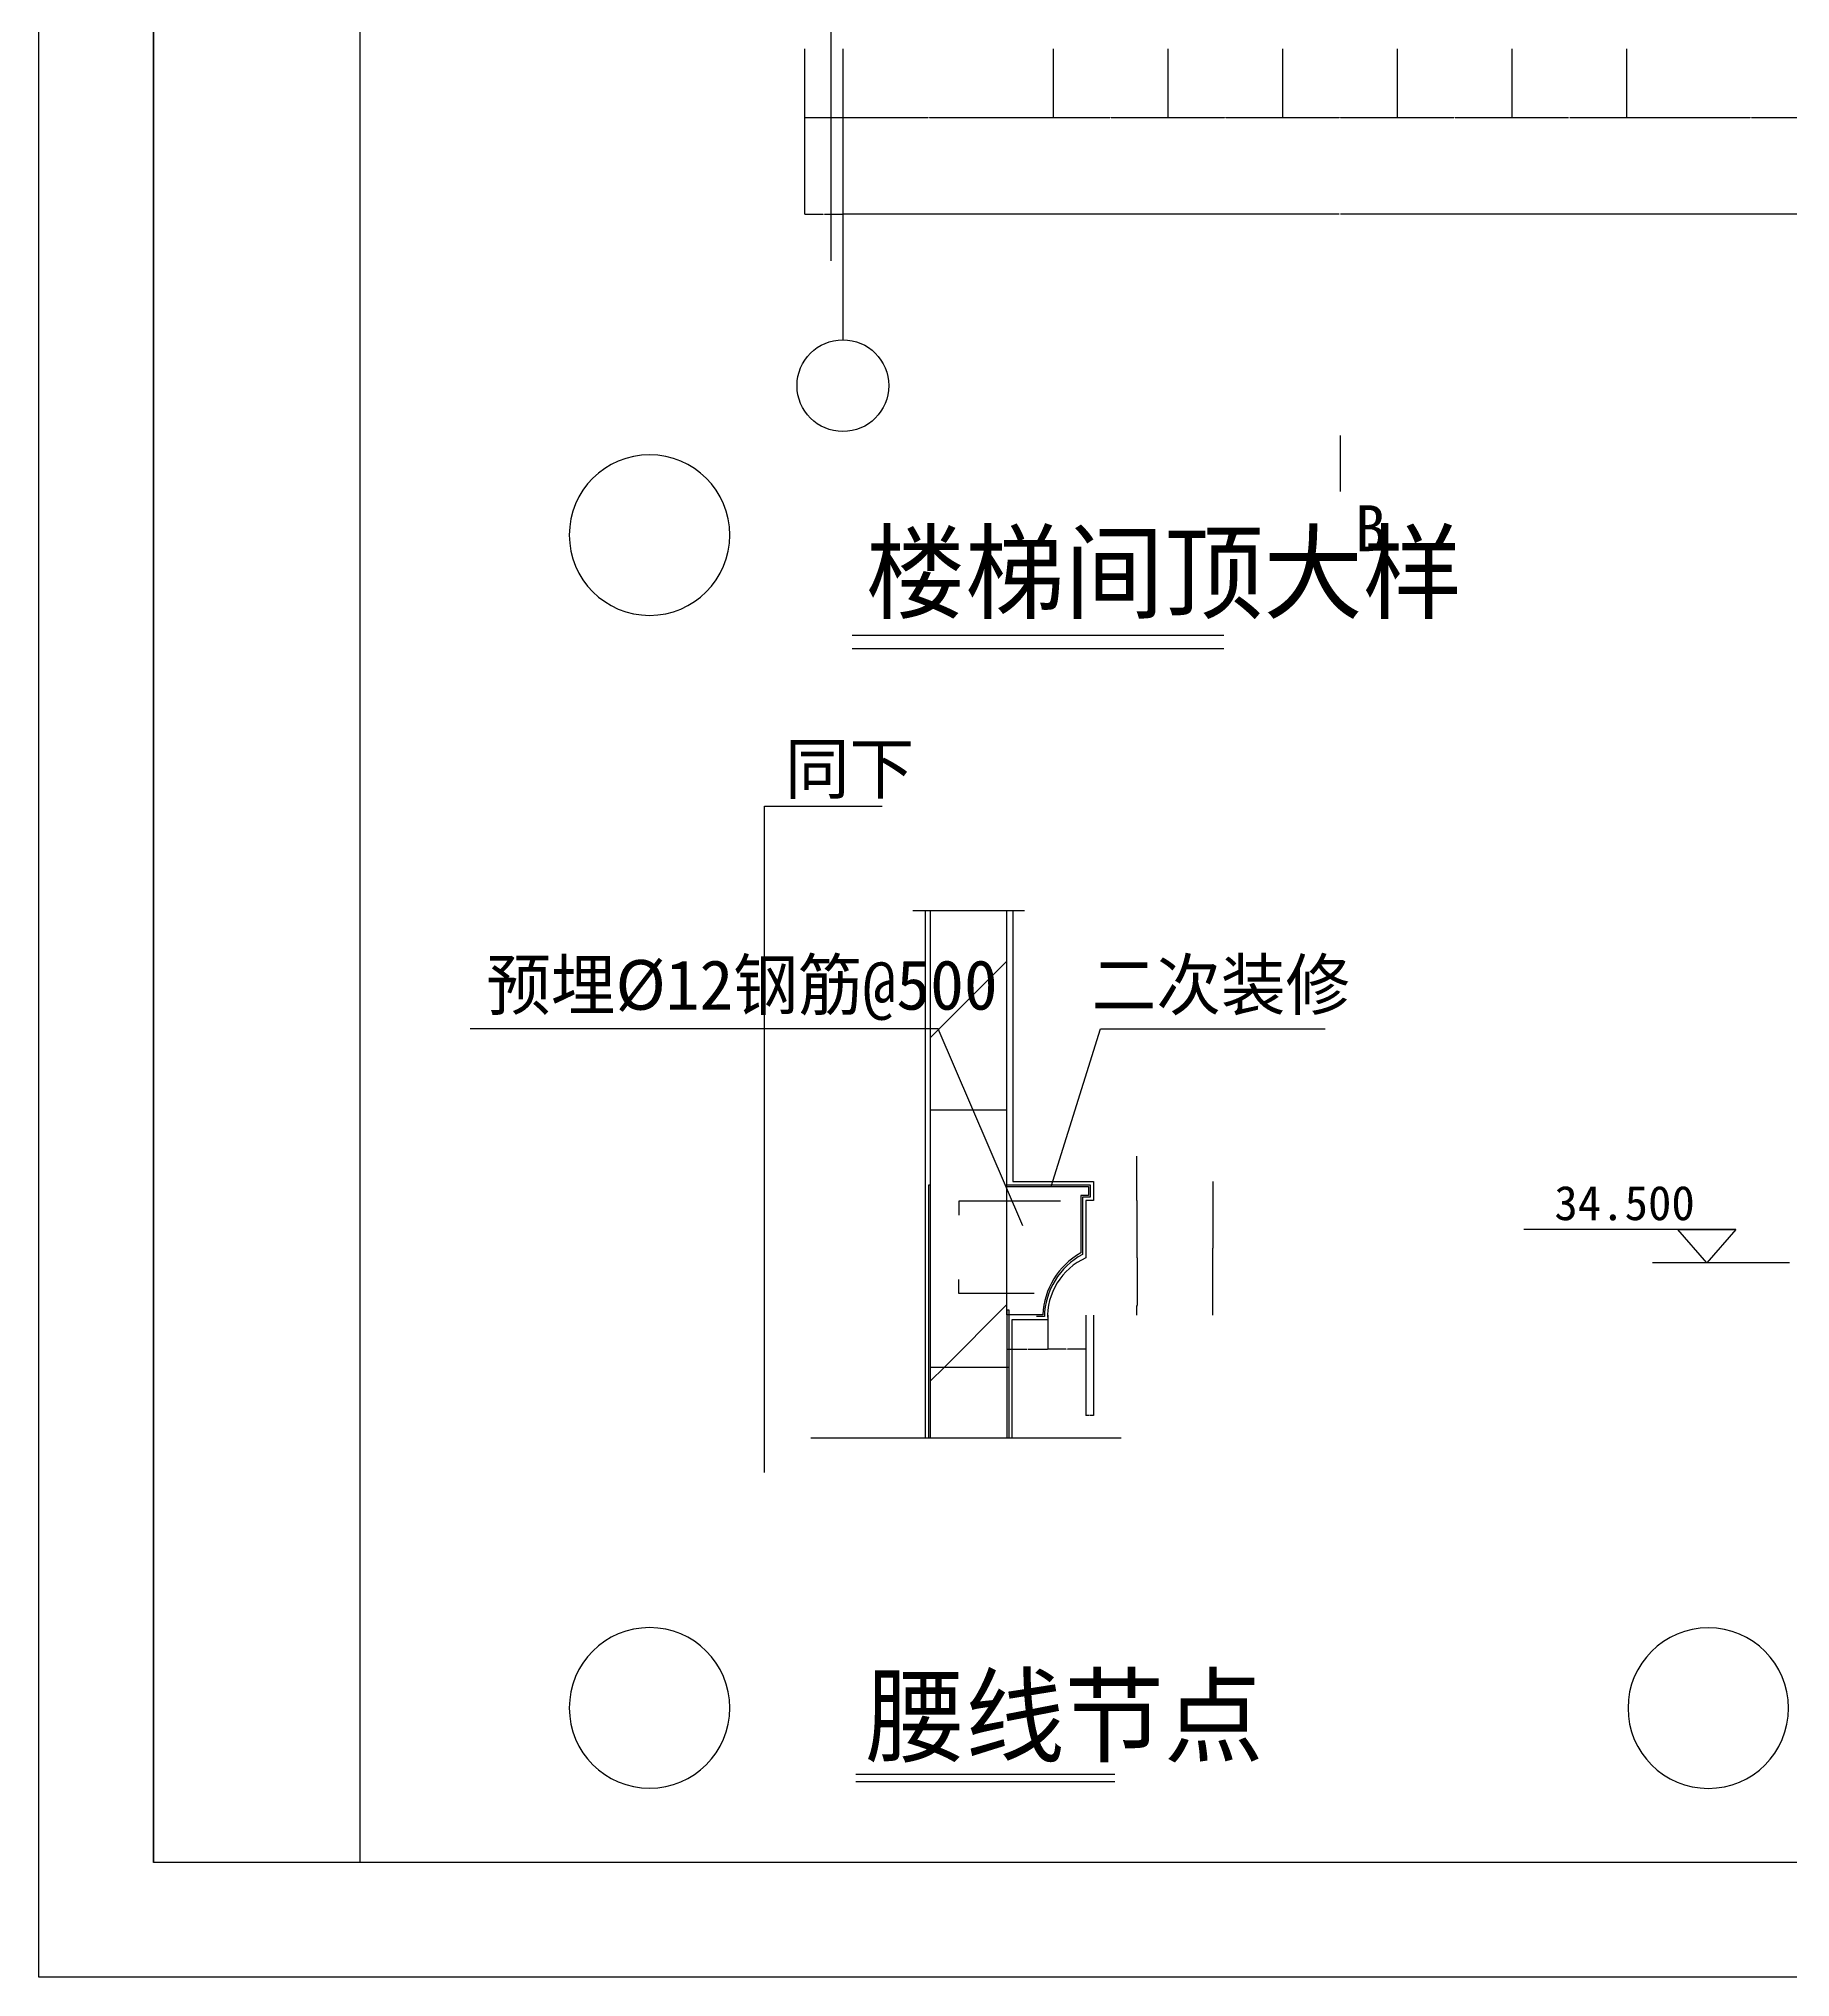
# Model space of a CAD drawing. Header units: metres. Extents: x -2 to 48064, y 0 to 84902.
# Drawn here: x 31792 to 36374, y 63098 to 68168 of the extents above; entities that cross this region are included whole.
import ezdxf

# ---------------------------------------------------------------- set-up
doc = ezdxf.new("R2010")
doc.units = ezdxf.units.M
for name, color, linetype in [('DIM', 3, 'Continuous'), ('MC', 6, 'Continuous'), ('TK', 143, 'Continuous'), ('WALL', 2, 'Continuous'), ('ZX', 1, 'Continuous')]:
    doc.layers.add(name, color=color, linetype=linetype)
doc.dimstyles.get("Standard").update_dxf_attribs({"dimtxt": 2.5, "dimasz": 2.5, "dimexe": 1.25, "dimexo": 0.625, "dimtad": 1, "dimcen": 2.5, "dimazin": 3, "dimtfac": 1, "dimtmove": 0, "dimatfit": 3})

# ---------------------------------------------------------------- blocks, each defined once
blk = doc.blocks.new('_INDEX1')
blk.add_lwpolyline([(-0.5, 0, 1), (0.5, 0, 1)], format="xyb", close=True)
blk = doc.blocks.new('BG')
at = {"layer": 'DIM'}
blk.add_line((-252, 292.48), (1596, 292.48), dxfattribs=at)
blk.add_lwpolyline([(252, 292.48), (-252, 292.48), (0, 0)], close=True, dxfattribs=at)
blk = doc.blocks.new('*D58')
for p, q in [((35945.71, 68141.93), (35945.71, 67962.1)), ((36595.71, 68141.93), (36595.71, 67962.1)), ((36269.21, 67962.1), (35945.46, 67962.1)), ((36595.96, 67962.1), (36272.21, 67962.1))]:
    blk.add_line(p, q)
at = {"layer": 'Defpoints'}
for p in [(35945.71, 68141.93), (36595.71, 68141.93), (36595.71, 67962.1)]:
    blk.add_point(p, dxfattribs=at)
at = {"layer": 'DIM', "insert": (36270.71, 67962.1), "char_height": 1, "attachment_point": 5}
blk.add_mtext('650', dxfattribs=at)
blk = doc.blocks.new('*D59')
for p, q in [((35645.71, 68141.93), (35645.71, 67962.1)), ((35945.71, 68141.93), (35945.71, 67962.1)), ((35794.21, 67962.1), (35645.46, 67962.1)), ((35945.96, 67962.1), (35797.21, 67962.1))]:
    blk.add_line(p, q)
at = {"layer": 'Defpoints'}
for p in [(35645.71, 68141.93), (35945.71, 68141.93), (35945.71, 67962.1)]:
    blk.add_point(p, dxfattribs=at)
at = {"layer": 'DIM', "insert": (35795.71, 67962.1), "char_height": 1, "attachment_point": 5}
blk.add_mtext('300', dxfattribs=at)
blk = doc.blocks.new('*D60')
for p, q in [((35345.71, 68141.93), (35345.71, 67962.1)), ((35645.71, 68141.93), (35645.71, 67962.1)), ((35494.21, 67962.1), (35345.46, 67962.1)), ((35645.96, 67962.1), (35497.21, 67962.1))]:
    blk.add_line(p, q)
at = {"layer": 'Defpoints'}
for p in [(35345.71, 68141.93), (35645.71, 68141.93), (35645.71, 67962.1)]:
    blk.add_point(p, dxfattribs=at)
at = {"layer": 'DIM', "insert": (35495.71, 67962.1), "char_height": 1, "attachment_point": 5}
blk.add_mtext('300', dxfattribs=at)
blk = doc.blocks.new('*D61')
for p, q in [((35045.71, 68141.93), (35045.71, 67962.1)), ((35345.71, 68141.93), (35345.71, 67962.1)), ((35194.21, 67962.1), (35045.46, 67962.1)), ((35345.96, 67962.1), (35197.21, 67962.1))]:
    blk.add_line(p, q)
at = {"layer": 'Defpoints'}
for p in [(35045.71, 68141.93), (35345.71, 68141.93), (35345.71, 67962.1)]:
    blk.add_point(p, dxfattribs=at)
at = {"layer": 'DIM', "insert": (35195.71, 67962.1), "char_height": 1, "attachment_point": 5}
blk.add_mtext('300', dxfattribs=at)
blk = doc.blocks.new('*D62')
for p, q in [((34745.71, 68141.93), (34745.71, 67962.1)), ((35045.71, 68141.93), (35045.71, 67962.1)), ((34894.21, 67962.1), (34745.46, 67962.1)), ((35045.96, 67962.1), (34897.21, 67962.1))]:
    blk.add_line(p, q)
at = {"layer": 'Defpoints'}
for p in [(34745.71, 68141.93), (35045.71, 68141.93), (35045.71, 67962.1)]:
    blk.add_point(p, dxfattribs=at)
at = {"layer": 'DIM', "insert": (34895.71, 67962.1), "char_height": 1, "attachment_point": 5}
blk.add_mtext('300', dxfattribs=at)
blk = doc.blocks.new('*D63')
for p, q in [((34445.71, 68141.93), (34445.71, 67962.1)), ((34745.71, 68141.93), (34745.71, 67962.1)), ((34594.21, 67962.1), (34445.46, 67962.1)), ((34745.96, 67962.1), (34597.21, 67962.1))]:
    blk.add_line(p, q)
at = {"layer": 'Defpoints'}
for p in [(34445.71, 68141.93), (34745.71, 68141.93), (34745.71, 67962.1)]:
    blk.add_point(p, dxfattribs=at)
at = {"layer": 'DIM', "insert": (34595.71, 67962.1), "char_height": 1, "attachment_point": 5}
blk.add_mtext('300', dxfattribs=at)
blk = doc.blocks.new('*D64')
for p, q in [((33795.71, 68141.93), (33795.71, 67962.1)), ((34445.71, 68141.93), (34445.71, 67962.1)), ((34119.21, 67962.1), (33795.46, 67962.1)), ((34445.96, 67962.1), (34122.21, 67962.1))]:
    blk.add_line(p, q)
at = {"layer": 'Defpoints'}
for p in [(33795.71, 68141.93), (34445.71, 68141.93), (34445.71, 67962.1)]:
    blk.add_point(p, dxfattribs=at)
at = {"layer": 'DIM', "insert": (34120.71, 67962.1), "char_height": 1, "attachment_point": 5}
blk.add_mtext('650', dxfattribs=at)
blk = doc.blocks.new('*D65')
for p, q in [((33795.71, 68141.93), (33795.71, 67709.58)), ((33895.71, 68141.93), (33895.71, 67709.58)), ((33795.96, 67709.58), (33844.21, 67709.58)), ((33847.21, 67709.58), (33895.46, 67709.58))]:
    blk.add_line(p, q)
at = {"layer": 'Defpoints'}
for p in [(33795.71, 68141.93), (33895.71, 68141.93), (33795.71, 67709.58)]:
    blk.add_point(p, dxfattribs=at)
at = {"layer": 'DIM', "insert": (33845.71, 67709.58), "char_height": 1, "attachment_point": 5}
blk.add_mtext('100', dxfattribs=at)
blk = doc.blocks.new('*D66')
for p, q in [((33895.71, 68141.93), (33895.71, 67709.58)), ((36495.71, 68141.93), (36495.71, 67709.58)), ((35193.71, 67709.58), (33895.46, 67709.58)), ((36495.96, 67709.58), (35197.71, 67709.58))]:
    blk.add_line(p, q)
at = {"layer": 'Defpoints'}
for p in [(33895.71, 68141.93), (36495.71, 68141.93), (36495.71, 67709.58)]:
    blk.add_point(p, dxfattribs=at)
at = {"layer": 'DIM', "insert": (35195.71, 67709.58), "char_height": 1, "attachment_point": 5}
blk.add_mtext('2600', dxfattribs=at)
blk = doc.blocks.new('*D189')
for p, q in [((34431.39, 64829.73), (34431.39, 64740.94)), ((34531.39, 64829.73), (34531.39, 64740.94)), ((34479.89, 64740.94), (34431.14, 64740.94)), ((34531.64, 64740.94), (34482.89, 64740.94))]:
    blk.add_line(p, q)
at = {"layer": 'Defpoints'}
for p in [(34431.39, 64829.73), (34531.39, 64829.73), (34531.39, 64740.94)]:
    blk.add_point(p, dxfattribs=at)
at = {"layer": 'DIM', "insert": (34481.39, 64740.94), "char_height": 1, "attachment_point": 5}
blk.add_mtext('100', dxfattribs=at)
blk = doc.blocks.new('*D190')
for p, q in [((34531.39, 64829.73), (34531.39, 64567.35)), ((34551.39, 64829.73), (34551.39, 64567.35)), ((34540.39, 64567.35), (34531.14, 64567.35)), ((34551.64, 64567.35), (34542.39, 64567.35))]:
    blk.add_line(p, q)
at = {"layer": 'Defpoints'}
for p in [(34531.39, 64829.73), (34551.39, 64829.73), (34551.39, 64567.35)]:
    blk.add_point(p, dxfattribs=at)
at = {"layer": 'DIM', "insert": (34541.39, 64567.35), "char_height": 1, "attachment_point": 5}
blk.add_mtext('20', dxfattribs=at)
blk = doc.blocks.new('*D191')
for p, q in [((34664.95, 65129.65), (34664.95, 65054.65)), ((34664.7, 65054.65), (34664.45, 65054.65)), ((34664.95, 65054.65), (34665.3, 65054.65)), ((34665.3, 64979.65), (34665.3, 65054.65)), ((34665.55, 65054.65), (34665.8, 65054.65))]:
    blk.add_line(p, q)
at = {"layer": 'Defpoints'}
for p in [(34664.95, 65129.65), (34664.95, 65054.65), (34665.3, 64979.65)]:
    blk.add_point(p, dxfattribs=at)
at = {"layer": 'DIM', "insert": (34665.125, 65055.775), "char_height": 1, "attachment_point": 5}
blk.add_mtext('0,35', dxfattribs=at)
blk = doc.blocks.new('*D192')
for p, q in [((34664.7, 65245.3), (34664.45, 65245.3)), ((34664.95, 65179.65), (34664.95, 65245.3)), ((34664.95, 65129.65), (34664.95, 65245.3)), ((34664.95, 65245.3), (34664.95, 65245.3)), ((34665.2, 65245.3), (34665.45, 65245.3))]:
    blk.add_line(p, q)
at = {"layer": 'Defpoints'}
for p in [(34664.95, 65245.3), (34664.95, 65179.65), (34664.95, 65129.65)]:
    blk.add_point(p, dxfattribs=at)
at = {"layer": 'DIM', "insert": (34664.95, 65246.425), "char_height": 1, "attachment_point": 5}
blk.add_mtext('0', dxfattribs=at)
blk = doc.blocks.new('*D193')
for p, q in [((34665.3, 64979.65), (34665.3, 64854.65)), ((34664.7, 64854.65), (34664.45, 64854.65)), ((34664.95, 64829.65), (34664.95, 64854.65)), ((34665.3, 64854.65), (34664.95, 64854.65)), ((34665.55, 64854.65), (34665.8, 64854.65))]:
    blk.add_line(p, q)
at = {"layer": 'Defpoints'}
for p in [(34665.3, 64979.65), (34665.3, 64854.65), (34664.95, 64829.65)]:
    blk.add_point(p, dxfattribs=at)
at = {"layer": 'DIM', "insert": (34665.125, 64853.525), "char_height": 1, "attachment_point": 5}
blk.add_mtext('0,35', dxfattribs=at)
blk = doc.blocks.new('*D194')
for p, q in [((34863.39, 65179.65), (34863.39, 65004.65)), ((34863.14, 65004.65), (34862.89, 65004.65)), ((34863.39, 64829.65), (34863.39, 65004.65)), ((34863.39, 65004.65), (34863.39, 65004.65)), ((34863.64, 65004.65), (34863.89, 65004.65))]:
    blk.add_line(p, q)
at = {"layer": 'Defpoints'}
for p in [(34863.39, 65179.65), (34863.39, 65004.65), (34863.39, 64829.65)]:
    blk.add_point(p, dxfattribs=at)
at = {"layer": 'DIM', "insert": (34863.39, 65005.775), "char_height": 1, "attachment_point": 5}
blk.add_mtext('0', dxfattribs=at)
blk = doc.blocks.new('*D195')
for p, q in [((34324.89, 64830.67), (34324.89, 64740.94)), ((34431.39, 64829.73), (34431.39, 64740.94)), ((34325.14, 64740.94), (34376.64, 64740.94)), ((34379.64, 64740.94), (34431.14, 64740.94))]:
    blk.add_line(p, q)
at = {"layer": 'Defpoints'}
for p in [(34324.89, 64830.67), (34431.39, 64829.73), (34324.89, 64740.94)]:
    blk.add_point(p, dxfattribs=at)
at = {"layer": 'DIM', "insert": (34378.14, 64740.94), "char_height": 1, "attachment_point": 5}
blk.add_mtext('100', dxfattribs=at)

msp = doc.modelspace()

# ---------------------------------------------------------------- hatches: boundary and pattern name
at = {"layer": 'WALL'}
h = msp.add_hatch(dxfattribs=at)
h.set_pattern_fill('ANSI31', scale=200)
h.paths.add_polyline_path([(34236.67, 65366.15), (34324.89, 65366.15), (34324.89, 65887.96), (34124.89, 65887.96), (34124.89, 65579.03), (34145.21, 65579.03)])
h.paths.add_polyline_path([(34145.21, 65579.03), (34124.89, 65579.03), (34124.89, 65366.15), (34236.67, 65366.15)])
h.paths.add_polyline_path([(34124.89, 64693.15), (34124.89, 64508.53), (34324.89, 64508.53), (34324.89, 64693.15)])
h = msp.add_hatch(dxfattribs=at)
h.set_pattern_fill('AN33C', scale=200)
h.set_pattern_definition([(45, (0, 0), (-449.013, 449.013), [])])
h.paths.add_polyline_path([(34324.89, 65160.82), (34236.67, 65366.15), (34124.89, 65366.15), (34124.89, 65166.15), (34124.89, 64693.15), (34324.89, 64693.15), (34324.89, 64843.58), (34324.89, 64893.15)])
h.paths.add_polyline_path([(34324.89, 65366.15), (34236.67, 65366.15), (34324.89, 65160.82)])

# ---------------------------------------------------------------- linework, layer by layer
msp.add_lwpolyline([(35949.45, 63801.85, 1), (36369.45, 63801.85, 1)], format="xyb", close=True)
at = {"layer": 'DIM'}
for p, q in [((33895.71, 68141.93), (33895.71, 67381.09)), ((36371.86, 64966.38), (36013.15, 64966.38))]:
    msp.add_line(p, q, dxfattribs=at)
msp.add_lwpolyline([(35196.63, 67130.63), (35196.63, 66984.66)], dxfattribs=at)
msp.add_circle((33895.71, 67261.09), 120, dxfattribs=at)
at = {"layer": 'MC'}
for p, q in [((33690.45, 64418.33), (33690.45, 66161)), ((33690.45, 66161), (33998.44, 66161))]:
    msp.add_line(p, q, dxfattribs=at)
at = {"layer": 'TK'}
for p, q in [((32092.31, 74947.9), (32092.31, 63397.9)), ((32632.31, 74947.9), (32632.31, 63397.9)), ((34145.21, 65579.03), (32920.72, 65579.03)), ((34366.68, 65063.56), (34145.21, 65579.03)), ((34440.91, 65166.15), (34569.7, 65579.03)), ((34569.7, 65579.03), (35157.45, 65579.03))]:
    msp.add_line(p, q, dxfattribs=at)
for points in [[(31792.31, 75697.9), (40702.31, 75697.9), (40702.31, 63097.9), (31792.31, 63097.9)], [(32092.31, 74947.9), (40402.31, 74947.9), (40402.31, 63397.9), (32092.31, 63397.9)]]:
    msp.add_lwpolyline(points, close=True, dxfattribs=at)
for points in [[(40402.31, 74947.9), (40402.31, 63397.9), (32092.31, 63397.9), (32092.31, 74947.9), (40402.31, 74947.9)], [(32632.31, 74947.9), (32632.31, 63397.9)], [(34464.72, 65127.9), (34198.58, 65127.9), (34198.58, 65090.97)], [(34395.74, 64886.44), (34198.58, 64886.44), (34198.58, 64923.38)]]:
    msp.add_lwpolyline(points, dxfattribs=at)
at = {"layer": 'WALL'}
for p, q in [((33920.07, 66573.44), (34892.1, 66573.44)), ((34078.52, 65887.96), (34370.86, 65887.96)), ((34411.39, 64817.17), (34337.69, 64817.17)), ((34337.69, 64817.17), (34337.69, 64508.53)), ((33811.74, 64508.53), (34623.88, 64508.53)), ((33929.41, 63609.52), (34606.66, 63609.52))]:
    msp.add_line(p, q, dxfattribs=at)
for points in [[(33920.07, 66608.19), (34892.1, 66608.19)], [(34111.39, 64508.53), (34111.39, 65887.96)], [(34124.89, 65166.15), (34124.89, 65887.96)], [(34324.89, 64830.67), (34324.89, 65887.96)], [(34324.89, 65366.15), (34124.89, 65366.15)], [(34120.39, 64508.53), (34120.39, 65170.65), (34124.89, 65170.65)], [(34124.89, 64508.53), (34124.89, 65166.15)], [(34124.89, 64508.53), (34124.89, 65166.15)], [(34418.7, 64830.67), (34324.89, 64830.67), (34324.89, 64843.58), (34329.39, 64843.58)], [(34324.89, 64843.58), (34324.89, 64508.53)], [(34324.89, 64843.58), (34324.89, 64508.53)], [(34329.39, 64843.58), (34329.39, 64508.53)], [(34329.39, 64693.15), (34124.89, 64693.15)], [(33929.41, 63629), (34606.66, 63629)]]:
    msp.add_lwpolyline(points, dxfattribs=at)
for points in [[(34339.89, 65887.96), (34339.89, 65179.65), (34551.39, 65179.65), (34551.39, 65129.65), (34531.39, 65129.65), (34531.39, 64979.65, 0.31), (34431.39, 64817.17), (34411.39, 64817.17)], [(34324.89, 65170.65), (34542.39, 65170.65), (34542.39, 65138.65), (34522.39, 65138.65), (34522.39, 64988.28, 0.27), (34422.76, 64826.17), (34402.39, 64826.17)], [(34324.89, 65166.15), (34537.89, 65166.15), (34537.89, 65143.15), (34517.89, 65143.15), (34517.89, 64992.35, 0.26), (34418.7, 64830.67), (34397.89, 64830.67)], [(34324.89, 65166.15), (34537.89, 65166.15), (34537.89, 65143.15), (34517.89, 65143.15), (34517.89, 64992.35, 0.26), (34418.7, 64830.67), (34397.89, 64830.67)]]:
    msp.add_lwpolyline(points, format="xyb", dxfattribs=at)
at = {"layer": 'ZX'}
msp.add_line((33863.76, 68902.11), (33863.76, 67587.36), dxfattribs=at)

# ---------------------------------------------------------------- block references
at = {"xscale": 420, "yscale": 420, "zscale": 420}
for p in [(33390.02, 66870.3), (33390.02, 63802.41)]:
    msp.add_blockref('_INDEX1', p, dxfattribs=at)
at = {"layer": 'DIM', "xscale": -0.3, "yscale": 0.3, "zscale": 0.3}
msp.add_blockref('BG', (36155.58, 64966.38), dxfattribs=at)

# ---------------------------------------------------------------- texts
at = {"layer": 'DIM'}
for s, height, p in [('B', 120, (35235.07, 66828.13)), ('楼梯间顶大样', 200, (33955.78, 66672.36)), ('同下', 130, (33743.93, 66194.77)), ('预埋%%c12钢筋@500', 130, (32962.91, 65628.82)), ('二次装修', 130, (34546.58, 65628.82)), ('34.500', 90, (35756.81, 65078.21)), ('腰线节点', 200, (33955.78, 63681.32))]:
    msp.add_text(s, height=height, dxfattribs=at).set_placement(p)

# ---------------------------------------------------------------- dimensions: what is measured, and where the dimension line sits
for base, p1, p2, picture, middle in [((34445.71, 67962.1), (34445.71, 68141.93), (33795.71, 68141.93), '*D64', (34120.71, 67962.1)), ((33795.71, 67709.58), (33795.71, 68141.93), (33895.71, 68141.93), '*D65', (33845.71, 67709.58)), ((36495.71, 67709.58), (36495.71, 68141.93), (33895.71, 68141.93), '*D66', (35195.71, 67709.58)), ((34745.71, 67962.1), (34745.71, 68141.93), (34445.71, 68141.93), '*D63', (34595.71, 67962.1)), ((35045.71, 67962.1), (35045.71, 68141.93), (34745.71, 68141.93), '*D62', (34895.71, 67962.1)), ((35345.71, 67962.1), (35345.71, 68141.93), (35045.71, 68141.93), '*D61', (35195.71, 67962.1)), ((35645.71, 67962.1), (35645.71, 68141.93), (35345.71, 68141.93), '*D60', (35495.71, 67962.1)), ((35945.71, 67962.1), (35945.71, 68141.93), (35645.71, 68141.93), '*D59', (35795.71, 67962.1)), ((36595.71, 67962.1), (36595.71, 68141.93), (35945.71, 68141.93), '*D58', (36270.71, 67962.1)), ((34664.95, 65245.3), (34664.95, 65179.65), (34664.95, 65129.65), '*D192', (34664.95, 65246.425)), ((34863.39, 65004.65), (34863.39, 65179.65), (34863.39, 64829.65), '*D194', (34863.39, 65005.775)), ((34664.95, 65054.65), (34664.95, 65129.65), (34665.3, 64979.65), '*D191', (34665.125, 65055.775)), ((34665.3, 64854.65), (34665.3, 64979.65), (34664.95, 64829.65), '*D193', (34665.125, 64853.525)), ((34531.39, 64740.94), (34531.39, 64829.73), (34431.39, 64829.73), '*D189', (34481.39, 64740.94)), ((34551.39, 64567.35), (34551.39, 64829.73), (34531.39, 64829.73), '*D190', (34541.39, 64567.35))]:
    dim = msp.add_linear_dim(base=base, p1=p1, p2=p2, dimstyle='Standard', dxfattribs=at)
    dim.commit()
    dim.dimension.update_dxf_attribs({"geometry": picture, "text_midpoint": middle})
dim = msp.add_linear_dim(base=(34324.89, 64740.94), p1=(34324.89, 64830.67), p2=(34431.39, 64829.73), text='100', dimstyle='Standard', dxfattribs=at)
dim.commit()
dim.dimension.update_dxf_attribs({"geometry": '*D195', "text_midpoint": (34378.14, 64740.94)})

doc.saveas('drawing.dxf')
